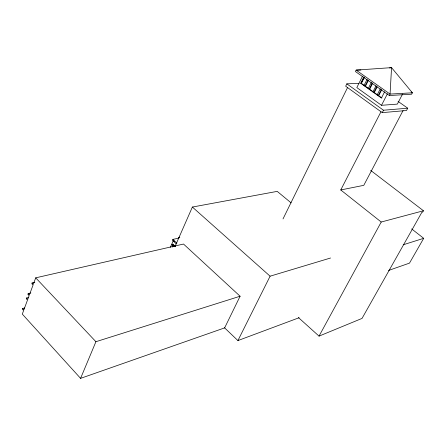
<?xml version="1.0" encoding="UTF-8"?>
<svg xmlns="http://www.w3.org/2000/svg" width="446" height="446" viewBox="0 0 446 446"><rect width="100%" height="100%" fill="white"/><g stroke="black" fill="none" stroke-linecap="round" stroke-linejoin="round"><path stroke-width="0.67" d="M22.674 308.481L22.406 309.223L23.616 310.55L22.3 314.101L80.581 378.364L224.633 327.894L240.099 296.228L183.518 244.046L35.719 277.836L33.338 284.275L32.101 282.954L31.822 283.706L33.06 285.033L29.386 294.951L28.159 293.63L27.886 294.377L29.107 295.704L27.775 299.311L26.554 297.984L26.275 298.731L27.496 300.058L23.889 309.814L22.674 308.481L24.697 307.963M80.581 378.364L95.918 341.703L240.099 296.228M178.952 238.058L172.87 239.402L172.474 240.305L176.293 243.845M170.366 247.329L173.366 240.472L174.369 241.398M173.527 246.259L172.05 244.882L172.29 244.336L172.936 244.191L175.451 246.526M172.936 244.191L172.697 244.737L172.05 244.882M172.334 247.067L172.886 245.807M175.088 246.37L192.377 207.05L277.217 191.373L291.127 202.88M359.058 83.38L346.832 83.842L345.667 86.217L382.244 112.632L406.507 110.513L407.722 108.205L398.072 101.376M283.009 218.925L347.506 87.65M362.526 76.121L356.833 87.594L381.508 105.301L397.33 104.113L402.576 94.039M384.58 91.854L381.419 98.042L360.68 83.251L363.735 77.097M360.68 83.251L361.215 83.229L364.27 77.08M361.528 83.023L364.282 77.492M363.953 85.582L367.025 79.421M224.338 327.615L237.919 340.577L270.098 276.191L330.564 258.005M367.989 80.107L364.912 86.268L365.441 86.245L368.731 88.592L368.201 88.615L371.295 82.449M365.441 86.245L368.212 80.704M372.248 83.123L369.149 89.289L369.678 89.267L372.895 91.558M369.678 89.267L372.778 83.101M372.901 91.965L376.023 85.794M376.876 86.401L373.754 92.573L374.283 92.545L377.673 94.965L377.149 94.998L380.287 88.815M374.283 92.545L377.093 86.992M381.308 89.534L378.158 95.717L378.687 95.689L381.943 98.009M378.687 95.689L381.514 90.125M381.508 105.301L387.435 93.749M370.665 170.394L423.466 210.757L381.224 222.024L340.75 189.957L380.956 111.79M389.319 95.533L390.06 94.084L391.555 67.636L356.131 70.1L355.423 71.533L389.319 95.533L411.658 94.195L412.388 92.801L391.555 67.636L389.503 67.982M382.244 112.632L383.482 110.229L407.722 108.205M403.095 110.496L363.785 185.335L340.75 189.957M298.435 317.574L319.035 336.122L381.224 222.024M423.466 210.757L422.736 212.056L421.877 212.285L362.024 318.416L319.035 336.122M411.664 228.915L423.7 238.32L409.489 263.123L388.516 270.471M237.919 340.577L299.071 317.742M403.234 244.776L423.7 238.32M26.554 297.984L28.572 297.488M28.159 293.63L30.858 292.972M32.101 282.954L34.81 282.318M178.461 237.439L179.81 237.144M360.886 70.016L356.131 70.1L390.06 94.084L412.388 92.801L411.245 92.004M361.215 83.229L364.482 85.56M346.832 83.842L383.482 110.229M192.377 207.05L270.098 276.191M172.87 239.402L176.906 243.137M172.29 244.336L174.302 246.209M35.719 277.836L95.918 341.703"/></g></svg>
